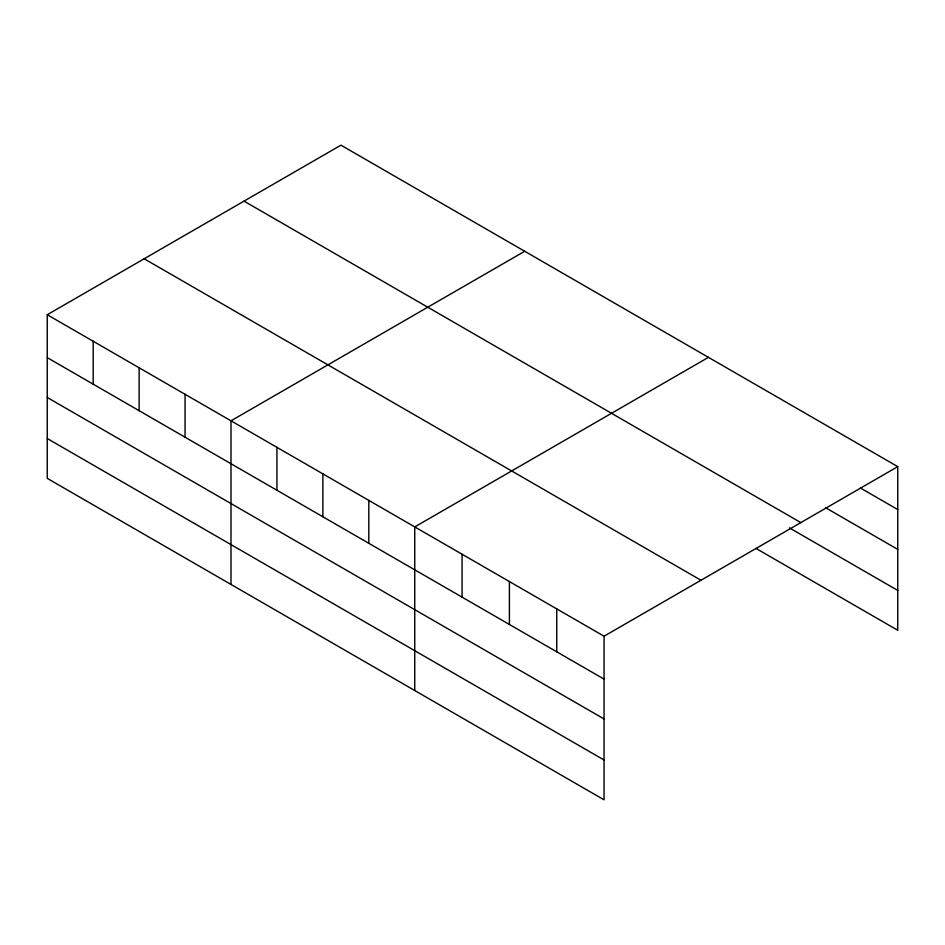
<?xml version="1.0" encoding="UTF-8"?>
<svg xmlns="http://www.w3.org/2000/svg" width="945" height="945" viewBox="0 0 945 945"><rect width="100%" height="100%" fill="white"/><g stroke="black" fill="none" stroke-linecap="round" stroke-linejoin="round"><path stroke-width="1.42" d="M47.25 314.732L604.056 636.209L604.056 799.824L47.25 478.359L47.25 314.732L340.944 145.176L897.75 466.641L897.75 630.268L755.764 548.289M524.688 251.264L230.993 420.82L230.993 584.435M708.431 357.352L414.749 526.908L414.749 690.523M604.056 636.209L897.75 466.641M860.387 487.986L897.75 509.556M825.517 507.689L897.75 549.388M244.023 201.131L800.828 522.597M789.394 527.865L897.75 590.436M144.172 258.776L700.977 580.254M47.25 357.647L604.056 679.124M47.25 397.479L604.056 718.956M47.25 438.527L604.056 759.993M556.735 608.887L556.735 651.79M509.402 581.553L509.402 624.468M462.07 554.231L462.07 597.145M368.81 500.389L368.81 543.304M322.871 473.87L322.871 516.773M276.932 447.339L276.932 490.254M185.055 394.301L185.055 437.216M139.128 367.782L139.128 410.697M93.189 341.263L93.189 384.166"/></g></svg>
